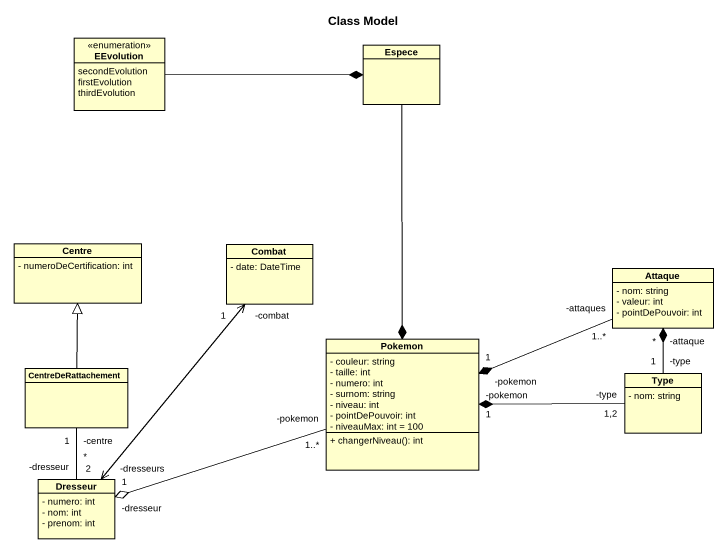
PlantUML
@startuml
title Class Model
hide circle
hide empty members
skinparam classAttributeIconSize 0
enum EEvolution {
  secondEvolution
  firstEvolution
  thirdEvolution
}
class Espece
class Centre {
  - numeroDeCertification: int
}
class Combat {
  - date: DateTime
}
class Attaque {
  - nom: string
  - valeur: int
  - pointDePouvoir: int
}
class CentreDeRattachement
class Pokemon {
  - couleur: string
  - taille: int
  - numero: int
  - surnom: string
  - niveau: int
  - pointDePouvoir: int
  - niveauMax: int = 100
  + changerNiveau(): int
}
class Type {
  - nom: string
}
class Dresseur {
  - numero: int
  - nom: int
  - prenom: int
}
EEvolution -right-* Espece
Espece --* Pokemon
Attaque "-attaques\n1..*" -left-* "-pokemon\n1" Pokemon
CentreDeRattachement -up-|> Centre
Type "-type\n1" -up-* "-attaque\n*" Attaque
Type "-type\n1,2" -left-* "-pokemon\n1" Pokemon
Dresseur "-dresseurs\n2" <-up-> "-combat\n1" Combat
Dresseur "-dresseur\n*" -up- "-centre\n1" CentreDeRattachement
Dresseur "-dresseur\n1" o-right- "-pokemon\n1..*" Pokemon
@enduml
